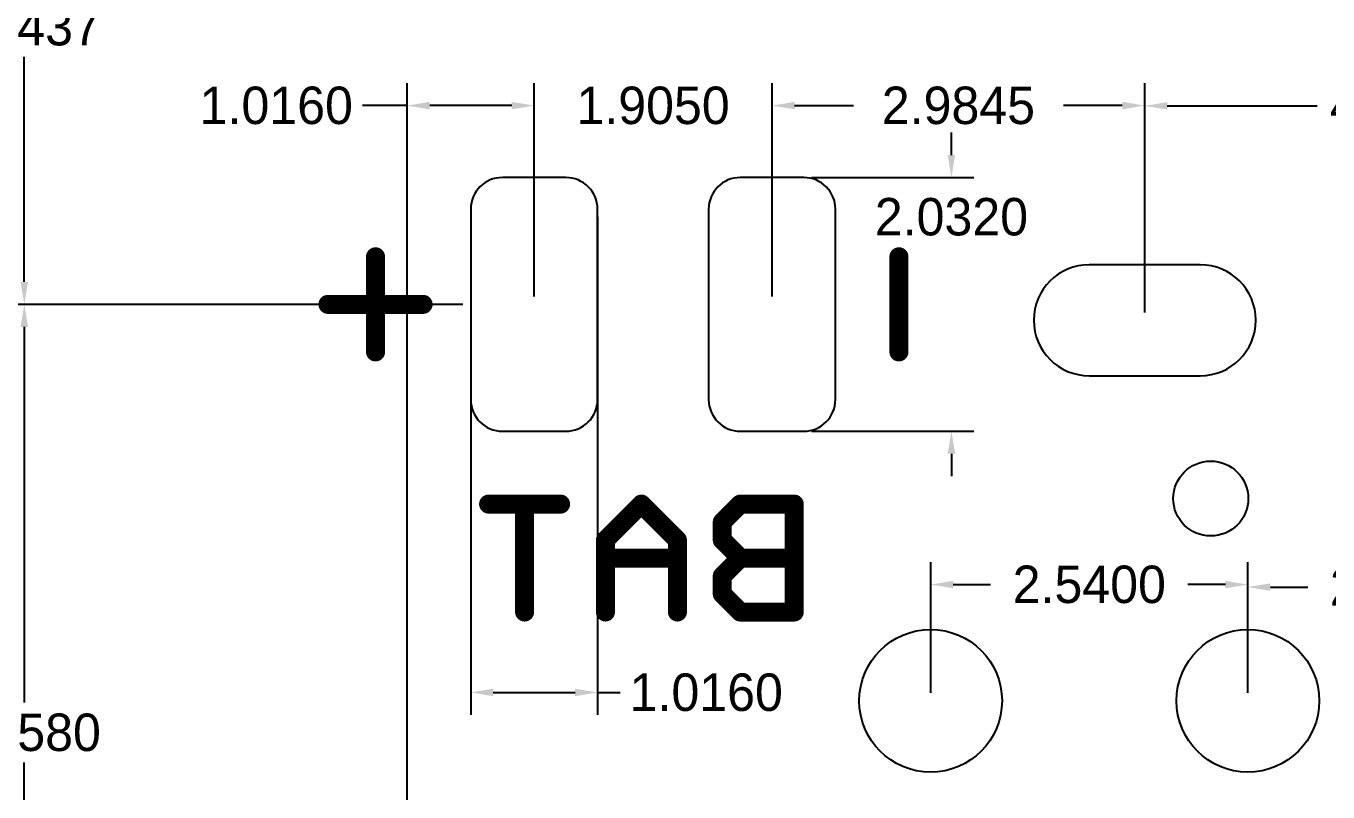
# Model space of a CAD drawing. Extents: x -87.3 to -53.8, y 3.8 to 28.4.
# Drawn here: x -72.25 to -61.83, y 15.05 to 21.18 of the extents above; entities that cross this region are included whole.
import ezdxf

# ---------------------------------------------------------------- set-up
doc = ezdxf.new("R2010")
doc.units = 0
doc.header["$MEASUREMENT"] = 0
doc.layers.get('0').update_dxf_attribs({"linetype": 'CONTINUOUS'})
doc.layers.get('Defpoints').update_dxf_attribs({"linetype": 'CONTINUOUS'})
for name, color, linetype in [('16', 175, 'CONTINUOUS'), ('17', 82, 'CONTINUOUS'), ('20', 213, 'CONTINUOUS'), ('26', 140, 'CONTINUOUS')]:
    doc.layers.add(name, color=color, linetype=linetype)
doc.dimstyles.get("Standard").update_dxf_attribs({"dimtxt": 0.18, "dimasz": 0.18, "dimexe": 0.18, "dimexo": 0.0625, "dimgap": 0.09, "dimtad": 0, "dimtih": 1, "dimtoh": 1, "dimdec": 4, "dimzin": 0, "dimdsep": 46, "dimtxsty": 'Standard', "dimcen": 0.09, "dimadec": 0, "dimazin": 0, "dimtfac": 1, "dimtdec": 4, "dimtofl": 0, "dimtmove": 0, "dimatfit": 3, "dimfxl": 1, "dimtolj": 1, "dimtzin": 0, "dimarcsym": 0})

# ---------------------------------------------------------------- blocks, each defined once
blk = doc.blocks.new('RECT325120X162560R50')
blk.add_lwpolyline([(1.016, -0.254), (1.016, 0.254, 0.4142), (0.762, 0.508), (-0.762, 0.508, 0.4142), (-1.016, 0.254), (-1.016, -0.254, 0.4142), (-0.762, -0.508), (0.762, -0.508, 0.4142)], format="xyb", close=True)
blk = doc.blocks.new('PIE')
blk.add_circle((0, 0), 0.5)
blk = doc.blocks.new('LONGP100')
blk.add_lwpolyline([(-0.5, -0.5), (0.5, -0.5, 1), (0.5, 0.5), (-0.5, 0.5, 1)], format="xyb", close=True)
blk = doc.blocks.new('*D66')
at = {"color": 0, "linetype": 'Continuous', "lineweight": -2}
for p, q in [((-68.694, 19.651), (-68.694, 15.663)), ((-67.678, 19.651), (-67.678, 15.663)), ((-68.514, 15.843), (-67.858, 15.843)), ((-67.678, 15.843), (-67.498, 15.843))]:
    blk.add_line(p, q, dxfattribs=at)
at = {"color": 0, "linetype": 'Continuous'}
for points in [[(-68.514, 15.873), (-68.514, 15.813), (-68.694, 15.843)], [(-67.858, 15.873), (-67.858, 15.813), (-67.678, 15.843)]]:
    blk.add_solid(points, dxfattribs=at)
at = {"layer": 'Defpoints', "color": 0, "linetype": 'Continuous'}
for p in [(-68.694, 19.713), (-67.678, 19.713), (-67.678, 15.843)]:
    blk.add_point(p, dxfattribs=at)
at = {"color": 0, "linetype": 'Continuous', "insert": (-66.808, 15.843), "char_height": 0.3, "attachment_point": 5}
blk.add_mtext('\\A1;1.0160', dxfattribs=at)
blk = doc.blocks.new('*D68')
at = {"color": 0, "linetype": 'Continuous', "lineweight": -2}
for p, q in [((-68.186, 19.014), (-68.186, 20.723)), ((-66.281, 19.014), (-66.281, 20.723)), ((-68.366, 20.543), (-68.546, 20.543)), ((-66.101, 20.543), (-65.921, 20.543))]:
    blk.add_line(p, q, dxfattribs=at)
at = {"color": 0, "linetype": 'Continuous'}
for points in [[(-68.366, 20.573), (-68.366, 20.513), (-68.186, 20.543)], [(-66.101, 20.573), (-66.101, 20.513), (-66.281, 20.543)]]:
    blk.add_solid(points, dxfattribs=at)
at = {"layer": 'Defpoints', "color": 0, "linetype": 'Continuous'}
for p in [(-66.281, 20.543), (-68.186, 18.951), (-66.281, 18.951)]:
    blk.add_point(p, dxfattribs=at)
at = {"color": 0, "linetype": 'Continuous', "insert": (-67.234, 20.543), "char_height": 0.3, "attachment_point": 5}
blk.add_mtext('\\A1;1.9050', dxfattribs=at)
blk = doc.blocks.new('*D76')
at = {"color": 0, "linetype": 'Continuous', "lineweight": -2}
for p, q in [((-62.471, 15.839), (-62.471, 16.867)), ((-59.931, 15.839), (-59.931, 16.867)), ((-62.291, 16.687), (-61.991, 16.687)), ((-60.111, 16.687), (-60.411, 16.687))]:
    blk.add_line(p, q, dxfattribs=at)
at = {"color": 0, "linetype": 'Continuous'}
for points in [[(-62.291, 16.717), (-62.291, 16.657), (-62.471, 16.687)], [(-60.111, 16.717), (-60.111, 16.657), (-59.931, 16.687)]]:
    blk.add_solid(points, dxfattribs=at)
at = {"layer": 'Defpoints', "color": 0, "linetype": 'Continuous'}
for p in [(-62.471, 16.687), (-62.471, 15.776), (-59.931, 15.776)]:
    blk.add_point(p, dxfattribs=at)
at = {"color": 0, "linetype": 'Continuous', "insert": (-61.201, 16.687), "char_height": 0.3, "attachment_point": 5}
blk.add_mtext('\\A1;2.5400', dxfattribs=at)
blk = doc.blocks.new('*D77')
at = {"color": 0, "linetype": 'Continuous', "lineweight": -2}
for p, q in [((-65.011, 15.839), (-65.011, 16.887)), ((-62.471, 15.839), (-62.471, 16.887)), ((-64.831, 16.707), (-64.531, 16.707)), ((-62.651, 16.707), (-62.951, 16.707))]:
    blk.add_line(p, q, dxfattribs=at)
at = {"color": 0, "linetype": 'Continuous'}
for points in [[(-64.831, 16.737), (-64.831, 16.677), (-65.011, 16.707)], [(-62.651, 16.737), (-62.651, 16.677), (-62.471, 16.707)]]:
    blk.add_solid(points, dxfattribs=at)
at = {"layer": 'Defpoints', "color": 0, "linetype": 'Continuous'}
for p in [(-65.011, 16.707), (-65.011, 15.776), (-62.471, 15.776)]:
    blk.add_point(p, dxfattribs=at)
at = {"color": 0, "linetype": 'Continuous', "insert": (-63.741, 16.707), "char_height": 0.3, "attachment_point": 5}
blk.add_mtext('\\A1;2.5400', dxfattribs=at)
blk = doc.blocks.new('*D79')
at = {"color": 0, "linetype": 'Continuous', "lineweight": -2}
for p, q in [((-63.297, 18.887), (-63.297, 20.721)), ((-59.106, 18.887), (-59.106, 20.721)), ((-63.117, 20.541), (-61.916, 20.541)), ((-59.286, 20.541), (-60.486, 20.541))]:
    blk.add_line(p, q, dxfattribs=at)
at = {"color": 0, "linetype": 'Continuous'}
for points in [[(-63.117, 20.571), (-63.117, 20.511), (-63.297, 20.541)], [(-59.286, 20.571), (-59.286, 20.511), (-59.106, 20.541)]]:
    blk.add_solid(points, dxfattribs=at)
at = {"layer": 'Defpoints', "color": 0, "linetype": 'Continuous'}
for p in [(-59.106, 20.541), (-63.297, 18.824), (-59.106, 18.824)]:
    blk.add_point(p, dxfattribs=at)
at = {"color": 0, "linetype": 'Continuous', "insert": (-61.201, 20.541), "char_height": 0.3, "attachment_point": 5}
blk.add_mtext('\\A1;4.1910', dxfattribs=at)
blk = doc.blocks.new('*D141')
at = {"color": 0, "linetype": 'Continuous', "lineweight": -2}
for p, q in [((-66.281, 20.606), (-66.281, 20.723)), ((-63.297, 19.798), (-63.297, 20.723)), ((-66.101, 20.543), (-65.629, 20.543)), ((-63.477, 20.543), (-63.949, 20.543))]:
    blk.add_line(p, q, dxfattribs=at)
at = {"color": 0, "linetype": 'Continuous'}
for points in [[(-66.101, 20.573), (-66.101, 20.513), (-66.281, 20.543)], [(-63.477, 20.573), (-63.477, 20.513), (-63.297, 20.543)]]:
    blk.add_solid(points, dxfattribs=at)
at = {"layer": 'Defpoints', "color": 0, "linetype": 'Continuous'}
for p in [(-66.281, 20.543), (-63.297, 20.543), (-63.297, 19.735)]:
    blk.add_point(p, dxfattribs=at)
at = {"color": 0, "linetype": 'Continuous', "insert": (-64.789, 20.543), "char_height": 0.3, "attachment_point": 5}
blk.add_mtext('\\A1;2.9845', dxfattribs=at)
blk = doc.blocks.new('*D145')
at = {"color": 0, "linetype": 'Continuous', "lineweight": -2}
for p, q in [((-68.63, 23.395), (-72.449, 23.395)), ((-72.269, 23.215), (-72.269, 21.413)), ((-72.269, 19.131), (-72.269, 20.933)), ((-68.757, 18.951), (-72.449, 18.951))]:
    blk.add_line(p, q, dxfattribs=at)
at = {"color": 0, "linetype": 'Continuous'}
for points in [[(-72.299, 23.215), (-72.239, 23.215), (-72.269, 23.395)], [(-72.299, 19.131), (-72.239, 19.131), (-72.269, 18.951)]]:
    blk.add_solid(points, dxfattribs=at)
at = {"layer": 'Defpoints', "color": 0, "linetype": 'Continuous'}
for p in [(-68.567, 23.395), (-72.269, 18.951), (-68.694, 18.951)]:
    blk.add_point(p, dxfattribs=at)
at = {"color": 0, "linetype": 'Continuous', "insert": (-72.269, 21.173), "char_height": 0.3, "attachment_point": 5}
blk.add_mtext('\\A1;4.4437', dxfattribs=at)
blk = doc.blocks.new('*D146')
at = {"color": 0, "linetype": 'Continuous', "lineweight": -2}
for p, q in [((-64.845, 20.147), (-64.845, 20.327)), ((-65.965, 19.967), (-64.665, 19.967)), ((-65.965, 17.935), (-64.665, 17.935)), ((-64.845, 17.755), (-64.845, 17.575))]:
    blk.add_line(p, q, dxfattribs=at)
at = {"color": 0, "linetype": 'Continuous'}
for points in [[(-64.875, 20.147), (-64.815, 20.147), (-64.845, 19.967)], [(-64.875, 17.755), (-64.815, 17.755), (-64.845, 17.935)]]:
    blk.add_solid(points, dxfattribs=at)
at = {"layer": 'Defpoints', "color": 0, "linetype": 'Continuous'}
for p in [(-66.027, 19.967), (-66.027, 17.935), (-64.845, 17.935)]:
    blk.add_point(p, dxfattribs=at)
at = {"color": 0, "linetype": 'Continuous', "insert": (-64.845, 19.651), "char_height": 0.3, "attachment_point": 5}
blk.add_mtext('\\A1;2.0320', dxfattribs=at)
blk = doc.blocks.new('*D150')
at = {"color": 0, "linetype": 'Continuous', "lineweight": -2}
for p, q in [((-72.331, 18.951), (-72.449, 18.951)), ((-72.269, 18.771), (-72.269, 15.762)), ((-72.269, 12.273), (-72.269, 15.282)), ((-70.662, 12.093), (-72.449, 12.093))]:
    blk.add_line(p, q, dxfattribs=at)
at = {"color": 0, "linetype": 'Continuous'}
for points in [[(-72.299, 18.771), (-72.239, 18.771), (-72.269, 18.951)], [(-72.299, 12.273), (-72.239, 12.273), (-72.269, 12.093)]]:
    blk.add_solid(points, dxfattribs=at)
at = {"layer": 'Defpoints', "color": 0, "linetype": 'Continuous'}
for p in [(-72.269, 18.951), (-72.269, 12.093), (-70.599, 12.093)]:
    blk.add_point(p, dxfattribs=at)
at = {"color": 0, "linetype": 'Continuous', "insert": (-72.269, 15.522), "char_height": 0.3, "attachment_point": 5}
blk.add_mtext('\\A1;6.8580', dxfattribs=at)
blk = doc.blocks.new('*D152')
at = {"color": 0, "linetype": 'Continuous', "lineweight": -2}
for p, q in [((-69.202, 13.553), (-69.202, 20.723)), ((-68.186, 20.606), (-68.186, 20.723)), ((-69.202, 20.543), (-69.561, 20.543)), ((-68.366, 20.543), (-69.022, 20.543))]:
    blk.add_line(p, q, dxfattribs=at)
at = {"color": 0, "linetype": 'Continuous'}
for points in [[(-69.022, 20.573), (-69.022, 20.513), (-69.202, 20.543)], [(-68.366, 20.573), (-68.366, 20.513), (-68.186, 20.543)]]:
    blk.add_solid(points, dxfattribs=at)
at = {"layer": 'Defpoints', "color": 0, "linetype": 'Continuous'}
for p in [(-69.202, 20.543), (-68.186, 20.543), (-69.202, 13.49)]:
    blk.add_point(p, dxfattribs=at)
at = {"color": 0, "linetype": 'Continuous', "insert": (-70.251, 20.543), "char_height": 0.3, "attachment_point": 5}
blk.add_mtext('\\A1;1.0160', dxfattribs=at)

msp = doc.modelspace()

# ---------------------------------------------------------------- linework, layer by layer
at = {"layer": '20'}
msp.add_circle((-62.76842, 17.3961), 0.3, dxfattribs=at)
msp.add_circle((-62.76842, 17.3961), 0.3, dxfattribs=at)
at = {"layer": '26', "const_width": 0.1524}
for points in [[(-69.45642, 19.3321), (-69.45642, 18.9511)], [(-69.45642, 19.3321), (-69.45642, 18.9511)], [(-65.26542, 18.5701), (-65.26542, 19.3321)], [(-65.26542, 18.5701), (-65.26542, 19.3321)], [(-69.45642, 18.9511), (-69.83742, 18.9511)], [(-69.45642, 18.9511), (-69.83742, 18.9511)], [(-69.45642, 18.5701), (-69.45642, 18.9511)], [(-69.45642, 18.9511), (-69.07542, 18.9511)], [(-69.45642, 18.5701), (-69.45642, 18.9511)], [(-69.45642, 18.9511), (-69.07542, 18.9511)], [(-67.97462, 17.3516), (-68.55092, 17.3516)], [(-67.97462, 17.3516), (-68.55092, 17.3516)], [(-68.26282, 16.4873), (-68.26282, 17.3516)], [(-68.26282, 16.4873), (-68.26282, 17.3516)], [(-67.32722, 17.3516), (-67.61532, 17.0635)], [(-67.32722, 17.3516), (-67.61532, 17.0635)], [(-67.03912, 17.0635), (-67.32722, 17.3516)], [(-67.03912, 17.0635), (-67.32722, 17.3516)], [(-66.53582, 17.3516), (-66.67982, 17.2076)], [(-66.53582, 17.3516), (-66.67982, 17.2076)], [(-66.10362, 17.3516), (-66.53582, 17.3516)], [(-66.10362, 17.3516), (-66.53582, 17.3516)], [(-66.10362, 16.4873), (-66.10362, 17.3516)], [(-66.10362, 16.4873), (-66.10362, 17.3516)], [(-66.67982, 17.2076), (-66.67982, 17.0635)], [(-66.67982, 17.2076), (-66.67982, 17.0635)], [(-67.61532, 17.0635), (-67.61532, 16.4873)], [(-67.61532, 17.0635), (-67.61532, 16.4873)], [(-67.03912, 16.4873), (-67.03912, 17.0635)], [(-67.03912, 16.4873), (-67.03912, 17.0635)], [(-66.67982, 17.0635), (-66.53582, 16.9195)], [(-66.67982, 17.0635), (-66.53582, 16.9195)], [(-67.03912, 16.9195), (-67.61532, 16.9195)], [(-67.03912, 16.9195), (-67.61532, 16.9195)], [(-66.53582, 16.9195), (-66.67982, 16.7754)], [(-66.53582, 16.9195), (-66.67982, 16.7754)], [(-66.10362, 16.9195), (-66.53582, 16.9195)], [(-66.10362, 16.9195), (-66.53582, 16.9195)], [(-66.67982, 16.7754), (-66.67982, 16.6314)], [(-66.67982, 16.7754), (-66.67982, 16.6314)], [(-66.67982, 16.6314), (-66.53582, 16.4873)], [(-66.67982, 16.6314), (-66.53582, 16.4873)], [(-66.53582, 16.4873), (-66.10362, 16.4873)], [(-66.53582, 16.4873), (-66.10362, 16.4873)]]:
    msp.add_lwpolyline(points, dxfattribs=at)
at = {"layer": '26', "const_width": 0.0762}
for points in [[(-69.41832, 19.3321, 1), (-69.49452, 19.3321)], [(-69.41832, 19.3321, 1), (-69.49452, 19.3321)], [(-65.22732, 19.3321, 1), (-65.30352, 19.3321)], [(-65.22732, 19.3321, 1), (-65.30352, 19.3321)], [(-69.83742, 18.9892, 1), (-69.83742, 18.913)], [(-69.83742, 18.9892, 1), (-69.83742, 18.913)], [(-69.41832, 18.9511, 1), (-69.49452, 18.9511)], [(-69.45642, 18.9892, 1), (-69.45642, 18.913)], [(-69.41832, 18.9511, 1), (-69.49452, 18.9511)], [(-69.45642, 18.9892, 1), (-69.45642, 18.913)], [(-69.49452, 18.9511, 1), (-69.41832, 18.9511)], [(-69.49452, 18.9511, 1), (-69.41832, 18.9511)], [(-69.45642, 18.913, 1), (-69.45642, 18.9892)], [(-69.45642, 18.913, 1), (-69.45642, 18.9892)], [(-69.07542, 18.913, 1), (-69.07542, 18.9892)], [(-69.07542, 18.913, 1), (-69.07542, 18.9892)], [(-69.49452, 18.5701, 1), (-69.41832, 18.5701)], [(-69.49452, 18.5701, 1), (-69.41832, 18.5701)], [(-65.30352, 18.5701, 1), (-65.22732, 18.5701)], [(-65.30352, 18.5701, 1), (-65.22732, 18.5701)], [(-68.55092, 17.3897, 1), (-68.55092, 17.3135)], [(-68.55092, 17.3897, 1), (-68.55092, 17.3135)], [(-68.22472, 17.3516, 1), (-68.30092, 17.3516)], [(-68.22472, 17.3516, 1), (-68.30092, 17.3516)], [(-67.97462, 17.3135, 1), (-67.97462, 17.3897)], [(-67.97462, 17.3135, 1), (-67.97462, 17.3897)], [(-67.30032, 17.3786, 1), (-67.35422, 17.3247)], [(-67.30032, 17.3786, 1), (-67.35422, 17.3247)], [(-67.30032, 17.3247, 1), (-67.35422, 17.3786)], [(-67.30032, 17.3247, 1), (-67.35422, 17.3786)], [(-66.53582, 17.3897, 1), (-66.53582, 17.3135)], [(-66.53582, 17.3897, 1), (-66.53582, 17.3135)], [(-66.50882, 17.3247, 1), (-66.56272, 17.3786)], [(-66.50882, 17.3247, 1), (-66.56272, 17.3786)], [(-66.06552, 17.3516, 1), (-66.14172, 17.3516)], [(-66.06552, 17.3516, 1), (-66.14172, 17.3516)], [(-66.10362, 17.3135, 1), (-66.10362, 17.3897)], [(-66.10362, 17.3135, 1), (-66.10362, 17.3897)], [(-66.70682, 17.2345, 1), (-66.65292, 17.1806)], [(-66.70682, 17.2345, 1), (-66.65292, 17.1806)], [(-66.64172, 17.2076, 1), (-66.71792, 17.2076)], [(-66.64172, 17.2076, 1), (-66.71792, 17.2076)], [(-67.64232, 17.0905, 1), (-67.58842, 17.0366)], [(-67.64232, 17.0905, 1), (-67.58842, 17.0366)], [(-67.57722, 17.0635, 1), (-67.65342, 17.0635)], [(-67.57722, 17.0635, 1), (-67.65342, 17.0635)], [(-67.00102, 17.0635, 1), (-67.07722, 17.0635)], [(-67.00102, 17.0635, 1), (-67.07722, 17.0635)], [(-67.06612, 17.0366, 1), (-67.01222, 17.0905)], [(-67.06612, 17.0366, 1), (-67.01222, 17.0905)], [(-66.65292, 17.0905, 1), (-66.70682, 17.0366)], [(-66.65292, 17.0905, 1), (-66.70682, 17.0366)], [(-66.71792, 17.0635, 1), (-66.64172, 17.0635)], [(-66.71792, 17.0635, 1), (-66.64172, 17.0635)], [(-67.61532, 16.9576, 1), (-67.61532, 16.8814)], [(-67.61532, 16.9576, 1), (-67.61532, 16.8814)], [(-67.03912, 16.8814, 1), (-67.03912, 16.9576)], [(-67.03912, 16.8814, 1), (-67.03912, 16.9576)], [(-66.53582, 16.9576, 1), (-66.53582, 16.8814)], [(-66.53582, 16.9576, 1), (-66.53582, 16.8814)], [(-66.50882, 16.8925, 1), (-66.56272, 16.9464)], [(-66.50882, 16.8925, 1), (-66.56272, 16.9464)], [(-66.10362, 16.8814, 1), (-66.10362, 16.9576)], [(-66.10362, 16.8814, 1), (-66.10362, 16.9576)], [(-66.56272, 16.8925, 1), (-66.50882, 16.9464)], [(-66.56272, 16.8925, 1), (-66.50882, 16.9464)], [(-66.70682, 16.8024, 1), (-66.65292, 16.7485)], [(-66.70682, 16.8024, 1), (-66.65292, 16.7485)], [(-66.64172, 16.7754, 1), (-66.71792, 16.7754)], [(-66.64172, 16.7754, 1), (-66.71792, 16.7754)], [(-66.65292, 16.6583, 1), (-66.70682, 16.6044)], [(-66.65292, 16.6583, 1), (-66.70682, 16.6044)], [(-66.71792, 16.6314, 1), (-66.64172, 16.6314)], [(-66.71792, 16.6314, 1), (-66.64172, 16.6314)], [(-68.30092, 16.4873, 1), (-68.22472, 16.4873)], [(-68.30092, 16.4873, 1), (-68.22472, 16.4873)], [(-67.65342, 16.4873, 1), (-67.57722, 16.4873)], [(-67.65342, 16.4873, 1), (-67.57722, 16.4873)], [(-67.07722, 16.4873, 1), (-67.00102, 16.4873)], [(-67.07722, 16.4873, 1), (-67.00102, 16.4873)], [(-66.53582, 16.5254, 1), (-66.53582, 16.4492)], [(-66.53582, 16.5254, 1), (-66.53582, 16.4492)], [(-66.56272, 16.4604, 1), (-66.50882, 16.5142)], [(-66.56272, 16.4604, 1), (-66.50882, 16.5142)], [(-66.14172, 16.4873, 1), (-66.06552, 16.4873)], [(-66.14172, 16.4873, 1), (-66.06552, 16.4873)], [(-66.10362, 16.4492, 1), (-66.10362, 16.5254)], [(-66.10362, 16.4492, 1), (-66.10362, 16.5254)]]:
    msp.add_lwpolyline(points, format="xyb", dxfattribs=at)

# ---------------------------------------------------------------- block references
at = {"layer": '16', "rotation": 90}
for p in [(-68.18642, 18.9511), (-68.18642, 18.9511), (-66.28142, 18.9511), (-66.28142, 18.9511)]:
    msp.add_blockref('RECT325120X162560R50', p, dxfattribs=at)
at = {"layer": '16', "xscale": 1.143, "yscale": 1.143}
for p in [(-65.01142, 15.7761), (-65.01142, 15.7761), (-62.47142, 15.7761), (-62.47142, 15.7761)]:
    msp.add_blockref('PIE', p, dxfattribs=at)
at = {"layer": '17', "xscale": 0.8889999999999956, "yscale": 0.8890000000000027, "rotation": 180}
msp.add_blockref('LONGP100', (-63.29692, 18.8241), dxfattribs=at)
msp.add_blockref('LONGP100', (-63.29692, 18.8241), dxfattribs=at)

# ---------------------------------------------------------------- dimensions: what is measured, and where the dimension line sits
at = {"linetype": 'Continuous'}
for base, p1, p2, picture, middle in [((-72.26857, 18.9511), (-68.56742, 23.3948), (-68.69442, 18.9511), '*D145', (-72.26857, 21.17295)), ((-64.84514, 17.9351), (-66.02742, 19.9671), (-66.02742, 17.9351), '*D146', (-64.84514, 19.65118))]:
    dim = msp.add_linear_dim(base=base, p1=p1, p2=p2, angle=90, dimstyle='Standard', override={"dimtxt": 0.3}, dxfattribs=at)
    dim.commit()
    dim.dimension.update_dxf_attribs({"geometry": picture, "text_midpoint": middle, "dimtype": 160})
for base, p1, p2, picture, middle in [((-69.20242, 20.54344), (-68.18642, 20.54344), (-69.20242, 13.4901), '*D152', (-70.25056, 20.54344)), ((-59.10592, 20.54072), (-63.29692, 18.8241), (-59.10592, 18.8241), '*D79', (-61.20142, 20.54072))]:
    dim = msp.add_linear_dim(base=base, p1=p1, p2=p2, dimstyle='Standard', override={"dimtxt": 0.3}, dxfattribs=at)
    dim.commit()
    dim.dimension.update_dxf_attribs({"geometry": picture, "text_midpoint": middle, "dimtype": 160})
for base, p1, p2, picture, middle in [((-66.28142, 20.54344), (-68.18642, 18.9511), (-66.28142, 18.9511), '*D68', (-67.23392, 20.54344)), ((-63.29692, 20.54344), (-66.28142, 20.54344), (-63.29692, 19.73503), '*D141', (-64.78917, 20.54344)), ((-67.67842, 15.84277), (-68.69442, 19.7131), (-67.67842, 19.7131), '*D66', (-66.80842, 15.84277)), ((-65.01142, 16.70676), (-62.47142, 15.7761), (-65.01142, 15.7761), '*D77', (-63.74142, 16.70676)), ((-62.47142, 16.68689), (-59.93142, 15.7761), (-62.47142, 15.7761), '*D76', (-61.20142, 16.68689))]:
    dim = msp.add_linear_dim(base=base, p1=p1, p2=p2, dimstyle='Standard', override={"dimtxt": 0.3}, dxfattribs=at)
    dim.commit()
    dim.dimension.update_dxf_attribs({"geometry": picture, "text_midpoint": middle})
dim = msp.add_linear_dim(base=(-72.26857, 12.0931), p1=(-72.26857, 18.9511), p2=(-70.59942, 12.0931), angle=90, dimstyle='Standard', override={"dimtxt": 0.3}, dxfattribs=at)
dim.commit()
dim.dimension.update_dxf_attribs({"geometry": '*D150', "text_midpoint": (-72.26857, 15.5221)})

doc.saveas('drawing.dxf')
